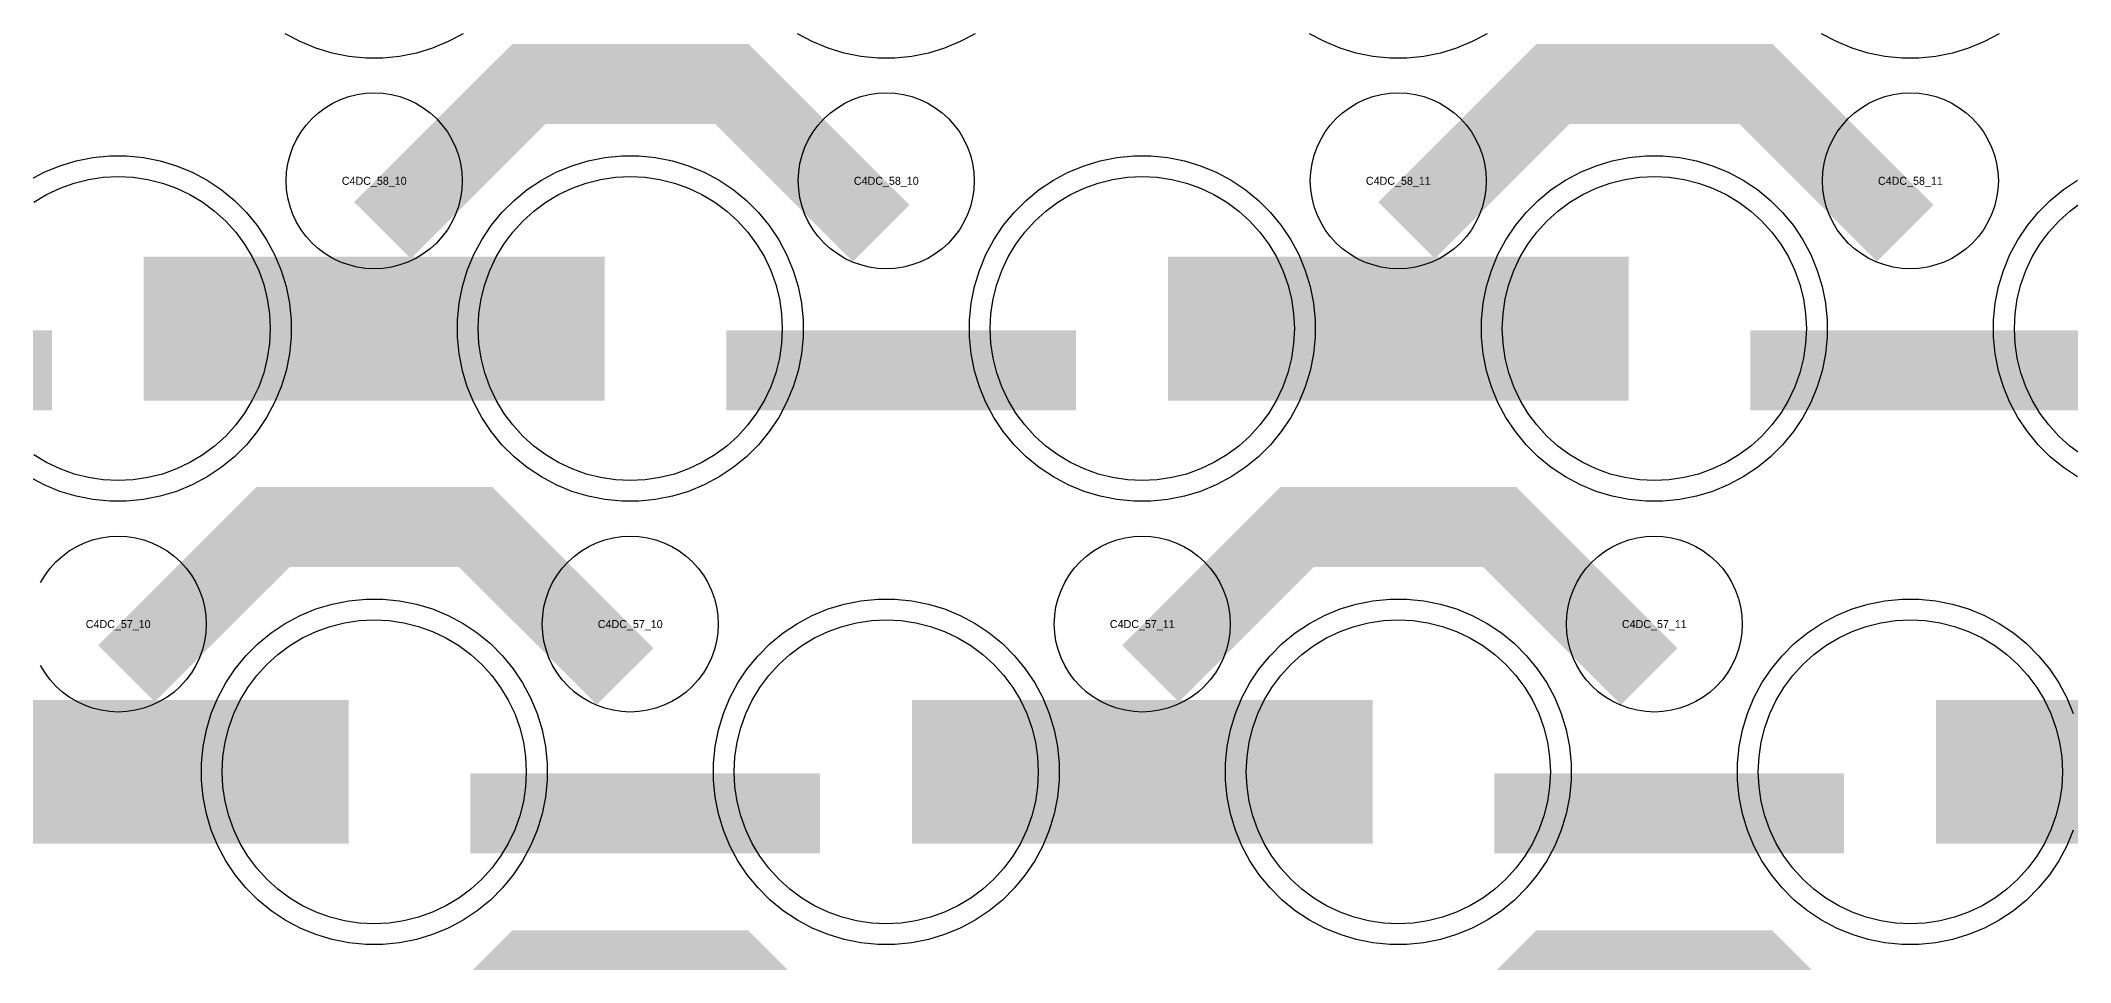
# Model space of a CAD drawing. Extents: x -11880 to 11880, y -14992 to 14992.
# Drawn here: x -8824 to -8190, y -7001 to -6713 of the extents above; entities that cross this region are included whole.
import ezdxf
from ezdxf.enums import TextEntityAlignment as Align

# ---------------------------------------------------------------- set-up
doc = ezdxf.new("R2010")
doc.units = 0
doc.header["$MEASUREMENT"] = 0
for name, color, linetype in [('GDS_775_DT_237', 138, 'CONTINUOUS'), ('RDL1_FS', 34, 'CONTINUOUS'), ('RDL_BS', 160, 'CONTINUOUS')]:
    doc.layers.add(name, color=color, linetype=linetype)

msp = doc.modelspace()

# ---------------------------------------------------------------- linework, layer by layer
at = {"layer": 'RDL1_FS'}
for points in [[(-8826.395, -6763.348), (-8822.395, -6760.95), (-8818.181, -6758.958), (-8813.791, -6757.386), (-8809.268, -6756.254), (-8804.657, -6755.57), (-8800, -6755.341), (-8795.343, -6755.57), (-8790.732, -6756.254), (-8786.209, -6757.386), (-8781.819, -6758.958), (-8777.605, -6760.95), (-8773.605, -6763.348), (-8769.86, -6766.126), (-8766.406, -6769.256), (-8763.276, -6772.71), (-8760.498, -6776.455), (-8758.1, -6780.455), (-8756.108, -6784.669), (-8754.536, -6789.059), (-8753.404, -6793.582), (-8752.72, -6798.193), (-8752.491, -6802.85), (-8752.72, -6807.507), (-8753.404, -6812.118), (-8754.536, -6816.641), (-8756.108, -6821.031), (-8758.1, -6825.245), (-8760.498, -6829.245), (-8763.276, -6832.99), (-8766.406, -6836.444), (-8769.86, -6839.574), (-8773.605, -6842.352), (-8777.605, -6844.75), (-8781.819, -6846.742), (-8786.209, -6848.314), (-8790.732, -6849.446), (-8795.343, -6850.13), (-8800, -6850.359), (-8804.657, -6850.13), (-8809.268, -6849.446), (-8813.791, -6848.314), (-8818.181, -6846.742), (-8822.395, -6844.75), (-8826.395, -6842.352)], [(-8186.395, -6842.352), (-8190.14, -6839.574), (-8193.594, -6836.444), (-8196.724, -6832.99), (-8199.502, -6829.245), (-8201.9, -6825.245), (-8203.892, -6821.031), (-8205.464, -6816.641), (-8206.596, -6812.118), (-8207.28, -6807.507), (-8207.509, -6802.85), (-8207.28, -6798.193), (-8206.596, -6793.582), (-8205.464, -6789.059), (-8203.892, -6784.669), (-8201.9, -6780.455), (-8199.502, -6776.455), (-8196.724, -6772.71), (-8193.594, -6769.256), (-8190.14, -6766.126), (-8186.395, -6763.348)]]:
    msp.add_lwpolyline(points, dxfattribs=at)
for points in [[(-8640, -6850.359), (-8644.657, -6850.13), (-8649.268, -6849.446), (-8653.791, -6848.314), (-8658.181, -6846.742), (-8662.395, -6844.75), (-8666.395, -6842.352), (-8670.14, -6839.574), (-8673.594, -6836.444), (-8676.724, -6832.99), (-8679.502, -6829.245), (-8681.9, -6825.245), (-8683.892, -6821.031), (-8685.464, -6816.641), (-8686.596, -6812.118), (-8687.28, -6807.507), (-8687.509, -6802.85), (-8687.28, -6798.193), (-8686.596, -6793.582), (-8685.464, -6789.059), (-8683.892, -6784.669), (-8681.9, -6780.455), (-8679.502, -6776.455), (-8676.724, -6772.71), (-8673.594, -6769.256), (-8670.14, -6766.126), (-8666.395, -6763.348), (-8662.395, -6760.95), (-8658.181, -6758.958), (-8653.791, -6757.386), (-8649.268, -6756.254), (-8644.657, -6755.57), (-8640, -6755.341), (-8635.343, -6755.57), (-8630.732, -6756.254), (-8626.209, -6757.386), (-8621.819, -6758.958), (-8617.605, -6760.95), (-8613.605, -6763.348), (-8609.86, -6766.126), (-8606.406, -6769.256), (-8603.276, -6772.71), (-8600.498, -6776.455), (-8598.1, -6780.455), (-8596.108, -6784.669), (-8594.536, -6789.059), (-8593.404, -6793.582), (-8592.72, -6798.193), (-8592.491, -6802.85), (-8592.72, -6807.507), (-8593.404, -6812.118), (-8594.536, -6816.641), (-8596.108, -6821.031), (-8598.1, -6825.245), (-8600.498, -6829.245), (-8603.276, -6832.99), (-8606.406, -6836.444), (-8609.86, -6839.574), (-8613.605, -6842.352), (-8617.605, -6844.75), (-8621.819, -6846.742), (-8626.209, -6848.314), (-8630.732, -6849.446), (-8635.343, -6850.13)], [(-8480, -6850.359), (-8484.657, -6850.13), (-8489.268, -6849.446), (-8493.791, -6848.314), (-8498.181, -6846.742), (-8502.395, -6844.75), (-8506.395, -6842.352), (-8510.14, -6839.574), (-8513.594, -6836.444), (-8516.724, -6832.99), (-8519.502, -6829.245), (-8521.9, -6825.245), (-8523.892, -6821.031), (-8525.464, -6816.641), (-8526.596, -6812.118), (-8527.28, -6807.507), (-8527.509, -6802.85), (-8527.28, -6798.193), (-8526.596, -6793.582), (-8525.464, -6789.059), (-8523.892, -6784.669), (-8521.9, -6780.455), (-8519.502, -6776.455), (-8516.724, -6772.71), (-8513.594, -6769.256), (-8510.14, -6766.126), (-8506.395, -6763.348), (-8502.395, -6760.95), (-8498.181, -6758.958), (-8493.791, -6757.386), (-8489.268, -6756.254), (-8484.657, -6755.57), (-8480, -6755.341), (-8475.343, -6755.57), (-8470.732, -6756.254), (-8466.209, -6757.386), (-8461.819, -6758.958), (-8457.605, -6760.95), (-8453.605, -6763.348), (-8449.86, -6766.126), (-8446.406, -6769.256), (-8443.276, -6772.71), (-8440.498, -6776.455), (-8438.1, -6780.455), (-8436.108, -6784.669), (-8434.536, -6789.059), (-8433.404, -6793.582), (-8432.72, -6798.193), (-8432.491, -6802.85), (-8432.72, -6807.507), (-8433.404, -6812.118), (-8434.536, -6816.641), (-8436.108, -6821.031), (-8438.1, -6825.245), (-8440.498, -6829.245), (-8443.276, -6832.99), (-8446.406, -6836.444), (-8449.86, -6839.574), (-8453.605, -6842.352), (-8457.605, -6844.75), (-8461.819, -6846.742), (-8466.209, -6848.314), (-8470.732, -6849.446), (-8475.343, -6850.13)], [(-8320, -6850.359), (-8324.657, -6850.13), (-8329.268, -6849.446), (-8333.791, -6848.314), (-8338.181, -6846.742), (-8342.395, -6844.75), (-8346.395, -6842.352), (-8350.14, -6839.574), (-8353.594, -6836.444), (-8356.724, -6832.99), (-8359.502, -6829.245), (-8361.9, -6825.245), (-8363.892, -6821.031), (-8365.464, -6816.641), (-8366.596, -6812.118), (-8367.28, -6807.507), (-8367.509, -6802.85), (-8367.28, -6798.193), (-8366.596, -6793.582), (-8365.464, -6789.059), (-8363.892, -6784.669), (-8361.9, -6780.455), (-8359.502, -6776.455), (-8356.724, -6772.71), (-8353.594, -6769.256), (-8350.14, -6766.126), (-8346.395, -6763.348), (-8342.395, -6760.95), (-8338.181, -6758.958), (-8333.791, -6757.386), (-8329.268, -6756.254), (-8324.657, -6755.57), (-8320, -6755.341), (-8315.343, -6755.57), (-8310.732, -6756.254), (-8306.209, -6757.386), (-8301.819, -6758.958), (-8297.605, -6760.95), (-8293.605, -6763.348), (-8289.86, -6766.126), (-8286.406, -6769.256), (-8283.276, -6772.71), (-8280.498, -6776.455), (-8278.1, -6780.455), (-8276.108, -6784.669), (-8274.536, -6789.059), (-8273.404, -6793.582), (-8272.72, -6798.193), (-8272.491, -6802.85), (-8272.72, -6807.507), (-8273.404, -6812.118), (-8274.536, -6816.641), (-8276.108, -6821.031), (-8278.1, -6825.245), (-8280.498, -6829.245), (-8283.276, -6832.99), (-8286.406, -6836.444), (-8289.86, -6839.574), (-8293.605, -6842.352), (-8297.605, -6844.75), (-8301.819, -6846.742), (-8306.209, -6848.314), (-8310.732, -6849.446), (-8315.343, -6850.13)], [(-8720, -6988.919), (-8724.657, -6988.69), (-8729.268, -6988.006), (-8733.791, -6986.874), (-8738.181, -6985.302), (-8742.395, -6983.31), (-8746.395, -6980.912), (-8750.14, -6978.134), (-8753.594, -6975.004), (-8756.724, -6971.55), (-8759.502, -6967.805), (-8761.9, -6963.805), (-8763.892, -6959.591), (-8765.464, -6955.201), (-8766.596, -6950.678), (-8767.28, -6946.067), (-8767.509, -6941.41), (-8767.28, -6936.753), (-8766.596, -6932.142), (-8765.464, -6927.619), (-8763.892, -6923.229), (-8761.9, -6919.015), (-8759.502, -6915.015), (-8756.724, -6911.27), (-8753.594, -6907.816), (-8750.14, -6904.686), (-8746.395, -6901.908), (-8742.395, -6899.51), (-8738.181, -6897.518), (-8733.791, -6895.946), (-8729.268, -6894.814), (-8724.657, -6894.13), (-8720, -6893.901), (-8715.343, -6894.13), (-8710.732, -6894.814), (-8706.209, -6895.946), (-8701.819, -6897.518), (-8697.605, -6899.51), (-8693.605, -6901.908), (-8689.86, -6904.686), (-8686.406, -6907.816), (-8683.276, -6911.27), (-8680.498, -6915.015), (-8678.1, -6919.015), (-8676.108, -6923.229), (-8674.536, -6927.619), (-8673.404, -6932.142), (-8672.72, -6936.753), (-8672.491, -6941.41), (-8672.72, -6946.067), (-8673.404, -6950.678), (-8674.536, -6955.201), (-8676.108, -6959.591), (-8678.1, -6963.805), (-8680.498, -6967.805), (-8683.276, -6971.55), (-8686.406, -6975.004), (-8689.86, -6978.134), (-8693.605, -6980.912), (-8697.605, -6983.31), (-8701.819, -6985.302), (-8706.209, -6986.874), (-8710.732, -6988.006), (-8715.343, -6988.69)], [(-8560, -6988.919), (-8564.657, -6988.69), (-8569.268, -6988.006), (-8573.791, -6986.874), (-8578.181, -6985.302), (-8582.395, -6983.31), (-8586.395, -6980.912), (-8590.14, -6978.134), (-8593.594, -6975.004), (-8596.724, -6971.55), (-8599.502, -6967.805), (-8601.9, -6963.805), (-8603.892, -6959.591), (-8605.464, -6955.201), (-8606.596, -6950.678), (-8607.28, -6946.067), (-8607.509, -6941.41), (-8607.28, -6936.753), (-8606.596, -6932.142), (-8605.464, -6927.619), (-8603.892, -6923.229), (-8601.9, -6919.015), (-8599.502, -6915.015), (-8596.724, -6911.27), (-8593.594, -6907.816), (-8590.14, -6904.686), (-8586.395, -6901.908), (-8582.395, -6899.51), (-8578.181, -6897.518), (-8573.791, -6895.946), (-8569.268, -6894.814), (-8564.657, -6894.13), (-8560, -6893.901), (-8555.343, -6894.13), (-8550.732, -6894.814), (-8546.209, -6895.946), (-8541.819, -6897.518), (-8537.605, -6899.51), (-8533.605, -6901.908), (-8529.86, -6904.686), (-8526.406, -6907.816), (-8523.276, -6911.27), (-8520.498, -6915.015), (-8518.1, -6919.015), (-8516.108, -6923.229), (-8514.536, -6927.619), (-8513.404, -6932.142), (-8512.72, -6936.753), (-8512.491, -6941.41), (-8512.72, -6946.067), (-8513.404, -6950.678), (-8514.536, -6955.201), (-8516.108, -6959.591), (-8518.1, -6963.805), (-8520.498, -6967.805), (-8523.276, -6971.55), (-8526.406, -6975.004), (-8529.86, -6978.134), (-8533.605, -6980.912), (-8537.605, -6983.31), (-8541.819, -6985.302), (-8546.209, -6986.874), (-8550.732, -6988.006), (-8555.343, -6988.69)], [(-8400, -6988.919), (-8404.657, -6988.69), (-8409.268, -6988.006), (-8413.791, -6986.874), (-8418.181, -6985.302), (-8422.395, -6983.31), (-8426.395, -6980.912), (-8430.14, -6978.134), (-8433.594, -6975.004), (-8436.724, -6971.55), (-8439.502, -6967.805), (-8441.9, -6963.805), (-8443.892, -6959.591), (-8445.464, -6955.201), (-8446.596, -6950.678), (-8447.28, -6946.067), (-8447.509, -6941.41), (-8447.28, -6936.753), (-8446.596, -6932.142), (-8445.464, -6927.619), (-8443.892, -6923.229), (-8441.9, -6919.015), (-8439.502, -6915.015), (-8436.724, -6911.27), (-8433.594, -6907.816), (-8430.14, -6904.686), (-8426.395, -6901.908), (-8422.395, -6899.51), (-8418.181, -6897.518), (-8413.791, -6895.946), (-8409.268, -6894.814), (-8404.657, -6894.13), (-8400, -6893.901), (-8395.343, -6894.13), (-8390.732, -6894.814), (-8386.209, -6895.946), (-8381.819, -6897.518), (-8377.605, -6899.51), (-8373.605, -6901.908), (-8369.86, -6904.686), (-8366.406, -6907.816), (-8363.276, -6911.27), (-8360.498, -6915.015), (-8358.1, -6919.015), (-8356.108, -6923.229), (-8354.536, -6927.619), (-8353.404, -6932.142), (-8352.72, -6936.753), (-8352.491, -6941.41), (-8352.72, -6946.067), (-8353.404, -6950.678), (-8354.536, -6955.201), (-8356.108, -6959.591), (-8358.1, -6963.805), (-8360.498, -6967.805), (-8363.276, -6971.55), (-8366.406, -6975.004), (-8369.86, -6978.134), (-8373.605, -6980.912), (-8377.605, -6983.31), (-8381.819, -6985.302), (-8386.209, -6986.874), (-8390.732, -6988.006), (-8395.343, -6988.69)], [(-8240, -6988.919), (-8244.657, -6988.69), (-8249.268, -6988.006), (-8253.791, -6986.874), (-8258.181, -6985.302), (-8262.395, -6983.31), (-8266.395, -6980.912), (-8270.14, -6978.134), (-8273.594, -6975.004), (-8276.724, -6971.55), (-8279.502, -6967.805), (-8281.9, -6963.805), (-8283.892, -6959.591), (-8285.464, -6955.201), (-8286.596, -6950.678), (-8287.28, -6946.067), (-8287.509, -6941.41), (-8287.28, -6936.753), (-8286.596, -6932.142), (-8285.464, -6927.619), (-8283.892, -6923.229), (-8281.9, -6919.015), (-8279.502, -6915.015), (-8276.724, -6911.27), (-8273.594, -6907.816), (-8270.14, -6904.686), (-8266.395, -6901.908), (-8262.395, -6899.51), (-8258.181, -6897.518), (-8253.791, -6895.946), (-8249.268, -6894.814), (-8244.657, -6894.13), (-8240, -6893.901), (-8235.343, -6894.13), (-8230.732, -6894.814), (-8226.209, -6895.946), (-8221.819, -6897.518), (-8217.605, -6899.51), (-8213.605, -6901.908), (-8209.86, -6904.686), (-8206.406, -6907.816), (-8203.276, -6911.27), (-8200.498, -6915.015), (-8198.1, -6919.015), (-8196.108, -6923.229), (-8194.536, -6927.619), (-8193.404, -6932.142), (-8192.72, -6936.753), (-8192.491, -6941.41), (-8192.72, -6946.067), (-8193.404, -6950.678), (-8194.536, -6955.201), (-8196.108, -6959.591), (-8198.1, -6963.805), (-8200.498, -6967.805), (-8203.276, -6971.55), (-8206.406, -6975.004), (-8209.86, -6978.134), (-8213.605, -6980.912), (-8217.605, -6983.31), (-8221.819, -6985.302), (-8226.209, -6986.874), (-8230.732, -6988.006), (-8235.343, -6988.69)]]:
    msp.add_lwpolyline(points, close=True, dxfattribs=at)
for points in [[(-8791.998, -6802.85, 45, 45, 0), (-8719.998, -6802.85, 45, 45, 0)], [(-8719.998, -6802.85, 45, 45, 0), (-8647.998, -6802.85, 45, 45, 0)], [(-8471.998, -6802.85, 45, 45, 0), (-8399.998, -6802.85, 45, 45, 0)], [(-8399.998, -6802.85, 45, 45, 0), (-8327.998, -6802.85, 45, 45, 0)], [(-8871.998, -6941.41, 45, 45, 0), (-8799.998, -6941.41, 45, 45, 0)], [(-8799.998, -6941.41, 45, 45, 0), (-8727.998, -6941.41, 45, 45, 0)], [(-8551.998, -6941.41, 45, 45, 0), (-8479.998, -6941.41, 45, 45, 0)], [(-8479.998, -6941.41, 45, 45, 0), (-8407.998, -6941.41, 45, 45, 0)], [(-8231.998, -6941.41, 45, 45, 0), (-8159.998, -6941.41, 45, 45, 0)]]:
    msp.add_lwpolyline(points, format="xyseb", dxfattribs=at)
at = {"layer": 'RDL_BS', "color": 240, "true_color": 0xed1f24}
for points in [[(-8692.223, -6710.668), (-8696.885, -6713.16), (-8701.795, -6715.191), (-8706.835, -6716.722), (-8712.062, -6717.768), (-8717.356, -6718.285), (-8722.644, -6718.285), (-8727.938, -6717.768), (-8733.165, -6716.722), (-8738.205, -6715.191), (-8743.115, -6713.16), (-8747.777, -6710.668)], [(-8532.223, -6710.668), (-8536.885, -6713.16), (-8541.795, -6715.191), (-8546.835, -6716.722), (-8552.062, -6717.768), (-8557.356, -6718.285), (-8562.644, -6718.285), (-8567.938, -6717.768), (-8573.165, -6716.722), (-8578.205, -6715.191), (-8583.115, -6713.16), (-8587.777, -6710.668)], [(-8372.223, -6710.668), (-8376.885, -6713.16), (-8381.795, -6715.191), (-8386.835, -6716.722), (-8392.062, -6717.768), (-8397.356, -6718.285), (-8402.644, -6718.285), (-8407.938, -6717.768), (-8413.165, -6716.722), (-8418.205, -6715.191), (-8423.115, -6713.16), (-8427.777, -6710.668)], [(-8212.223, -6710.668), (-8216.885, -6713.16), (-8221.795, -6715.191), (-8226.835, -6716.722), (-8232.062, -6717.768), (-8237.356, -6718.285), (-8242.644, -6718.285), (-8247.938, -6717.768), (-8253.165, -6716.722), (-8258.205, -6715.191), (-8263.115, -6713.16), (-8267.777, -6710.668)]]:
    msp.add_lwpolyline(points, dxfattribs=at)
at = {"layer": 'RDL_BS'}
for points in [[(-8717.438, -6772.164, 25, 25, 0), (-8671.623, -6726.349, 25, 25, 0), (-8638.07, -6726.349, 25, 25, 0)], [(-8561.599, -6773.063, 25, 25, 0), (-8608.313, -6726.349, 25, 25, 0), (-8638.071, -6726.349, 25, 25, 0)], [(-8397.438, -6772.164, 25, 25, 0), (-8351.623, -6726.349, 25, 25, 0), (-8318.07, -6726.349, 25, 25, 0)], [(-8241.599, -6773.063, 25, 25, 0), (-8288.313, -6726.349, 25, 25, 0), (-8318.071, -6726.349, 25, 25, 0)], [(-8929.984, -6815.863, 25, 25, 0), (-8820.719, -6815.863, 25, 25, 0)], [(-8609.984, -6815.863, 25, 25, 0), (-8500.719, -6815.863, 25, 25, 0)], [(-8289.984, -6815.863, 25, 25, 0), (-8180.719, -6815.863, 25, 25, 0)], [(-8797.438, -6910.724, 25, 25, 0), (-8751.623, -6864.909, 25, 25, 0), (-8718.07, -6864.909, 25, 25, 0)], [(-8641.599, -6911.623, 25, 25, 0), (-8688.313, -6864.909, 25, 25, 0), (-8718.071, -6864.909, 25, 25, 0)], [(-8477.438, -6910.724, 25, 25, 0), (-8431.623, -6864.909, 25, 25, 0), (-8398.07, -6864.909, 25, 25, 0)], [(-8321.599, -6911.623, 25, 25, 0), (-8368.313, -6864.909, 25, 25, 0), (-8398.071, -6864.909, 25, 25, 0)], [(-8689.984, -6954.423, 25, 25, 0), (-8580.719, -6954.423, 25, 25, 0)], [(-8369.984, -6954.423, 25, 25, 0), (-8260.719, -6954.423, 25, 25, 0)], [(-8717.438, -7049.289, 25, 25, 0), (-8671.623, -7003.474, 25, 25, 0), (-8638.07, -7003.474, 25, 25, 0)], [(-8561.599, -7050.188, 25, 25, 0), (-8608.313, -7003.474, 25, 25, 0), (-8638.071, -7003.474, 25, 25, 0)], [(-8397.438, -7049.289, 25, 25, 0), (-8351.623, -7003.474, 25, 25, 0), (-8318.07, -7003.474, 25, 25, 0)], [(-8241.599, -7050.188, 25, 25, 0), (-8288.313, -7003.474, 25, 25, 0), (-8318.071, -7003.474, 25, 25, 0)]]:
    msp.add_lwpolyline(points, format="xyseb", dxfattribs=at)
for points in [[(-8720, -6784.156), (-8722.693, -6784.024), (-8725.365, -6783.628), (-8727.984, -6782.971), (-8730.519, -6782.064), (-8732.956, -6780.912), (-8735.28, -6779.519), (-8737.443, -6777.916), (-8739.442, -6776.104), (-8741.254, -6774.105), (-8742.857, -6771.942), (-8744.25, -6769.618), (-8745.402, -6767.181), (-8746.309, -6764.646), (-8746.966, -6762.027), (-8747.362, -6759.355), (-8747.494, -6756.662), (-8747.362, -6753.969), (-8746.966, -6751.297), (-8746.309, -6748.678), (-8745.402, -6746.143), (-8744.25, -6743.706), (-8742.857, -6741.382), (-8741.254, -6739.219), (-8739.442, -6737.22), (-8737.443, -6735.408), (-8735.28, -6733.805), (-8732.956, -6732.412), (-8730.519, -6731.26), (-8727.984, -6730.353), (-8725.365, -6729.696), (-8722.693, -6729.3), (-8720, -6729.168), (-8717.307, -6729.3), (-8714.635, -6729.696), (-8712.016, -6730.353), (-8709.481, -6731.26), (-8707.044, -6732.412), (-8704.72, -6733.805), (-8702.557, -6735.408), (-8700.558, -6737.22), (-8698.746, -6739.219), (-8697.143, -6741.382), (-8695.75, -6743.706), (-8694.598, -6746.143), (-8693.691, -6748.678), (-8693.034, -6751.297), (-8692.638, -6753.969), (-8692.506, -6756.662), (-8692.638, -6759.355), (-8693.034, -6762.027), (-8693.691, -6764.646), (-8694.598, -6767.181), (-8695.75, -6769.618), (-8697.143, -6771.942), (-8698.746, -6774.105), (-8700.558, -6776.104), (-8702.557, -6777.916), (-8704.72, -6779.519), (-8707.044, -6780.912), (-8709.481, -6782.064), (-8712.016, -6782.971), (-8714.635, -6783.628), (-8717.307, -6784.024)], [(-8560, -6784.156), (-8562.693, -6784.024), (-8565.365, -6783.628), (-8567.984, -6782.971), (-8570.519, -6782.064), (-8572.956, -6780.912), (-8575.28, -6779.519), (-8577.443, -6777.916), (-8579.442, -6776.104), (-8581.254, -6774.105), (-8582.857, -6771.942), (-8584.25, -6769.618), (-8585.402, -6767.181), (-8586.309, -6764.646), (-8586.966, -6762.027), (-8587.362, -6759.355), (-8587.494, -6756.662), (-8587.362, -6753.969), (-8586.966, -6751.297), (-8586.309, -6748.678), (-8585.402, -6746.143), (-8584.25, -6743.706), (-8582.857, -6741.382), (-8581.254, -6739.219), (-8579.442, -6737.22), (-8577.443, -6735.408), (-8575.28, -6733.805), (-8572.956, -6732.412), (-8570.519, -6731.26), (-8567.984, -6730.353), (-8565.365, -6729.696), (-8562.693, -6729.3), (-8560, -6729.168), (-8557.307, -6729.3), (-8554.635, -6729.696), (-8552.016, -6730.353), (-8549.481, -6731.26), (-8547.044, -6732.412), (-8544.72, -6733.805), (-8542.557, -6735.408), (-8540.558, -6737.22), (-8538.746, -6739.219), (-8537.143, -6741.382), (-8535.75, -6743.706), (-8534.598, -6746.143), (-8533.691, -6748.678), (-8533.034, -6751.297), (-8532.638, -6753.969), (-8532.506, -6756.662), (-8532.638, -6759.355), (-8533.034, -6762.027), (-8533.691, -6764.646), (-8534.598, -6767.181), (-8535.75, -6769.618), (-8537.143, -6771.942), (-8538.746, -6774.105), (-8540.558, -6776.104), (-8542.557, -6777.916), (-8544.72, -6779.519), (-8547.044, -6780.912), (-8549.481, -6782.064), (-8552.016, -6782.971), (-8554.635, -6783.628), (-8557.307, -6784.024)], [(-8400, -6784.156), (-8402.693, -6784.024), (-8405.365, -6783.628), (-8407.984, -6782.971), (-8410.519, -6782.064), (-8412.956, -6780.912), (-8415.28, -6779.519), (-8417.443, -6777.916), (-8419.442, -6776.104), (-8421.254, -6774.105), (-8422.857, -6771.942), (-8424.25, -6769.618), (-8425.402, -6767.181), (-8426.309, -6764.646), (-8426.966, -6762.027), (-8427.362, -6759.355), (-8427.494, -6756.662), (-8427.362, -6753.969), (-8426.966, -6751.297), (-8426.309, -6748.678), (-8425.402, -6746.143), (-8424.25, -6743.706), (-8422.857, -6741.382), (-8421.254, -6739.219), (-8419.442, -6737.22), (-8417.443, -6735.408), (-8415.28, -6733.805), (-8412.956, -6732.412), (-8410.519, -6731.26), (-8407.984, -6730.353), (-8405.365, -6729.696), (-8402.693, -6729.3), (-8400, -6729.168), (-8397.307, -6729.3), (-8394.635, -6729.696), (-8392.016, -6730.353), (-8389.481, -6731.26), (-8387.044, -6732.412), (-8384.72, -6733.805), (-8382.557, -6735.408), (-8380.558, -6737.22), (-8378.746, -6739.219), (-8377.143, -6741.382), (-8375.75, -6743.706), (-8374.598, -6746.143), (-8373.691, -6748.678), (-8373.034, -6751.297), (-8372.638, -6753.969), (-8372.506, -6756.662), (-8372.638, -6759.355), (-8373.034, -6762.027), (-8373.691, -6764.646), (-8374.598, -6767.181), (-8375.75, -6769.618), (-8377.143, -6771.942), (-8378.746, -6774.105), (-8380.558, -6776.104), (-8382.557, -6777.916), (-8384.72, -6779.519), (-8387.044, -6780.912), (-8389.481, -6782.064), (-8392.016, -6782.971), (-8394.635, -6783.628), (-8397.307, -6784.024)], [(-8240, -6784.156), (-8242.693, -6784.024), (-8245.365, -6783.628), (-8247.984, -6782.971), (-8250.519, -6782.064), (-8252.956, -6780.912), (-8255.28, -6779.519), (-8257.443, -6777.916), (-8259.442, -6776.104), (-8261.254, -6774.105), (-8262.857, -6771.942), (-8264.25, -6769.618), (-8265.402, -6767.181), (-8266.309, -6764.646), (-8266.966, -6762.027), (-8267.362, -6759.355), (-8267.494, -6756.662), (-8267.362, -6753.969), (-8266.966, -6751.297), (-8266.309, -6748.678), (-8265.402, -6746.143), (-8264.25, -6743.706), (-8262.857, -6741.382), (-8261.254, -6739.219), (-8259.442, -6737.22), (-8257.443, -6735.408), (-8255.28, -6733.805), (-8252.956, -6732.412), (-8250.519, -6731.26), (-8247.984, -6730.353), (-8245.365, -6729.696), (-8242.693, -6729.3), (-8240, -6729.168), (-8237.307, -6729.3), (-8234.635, -6729.696), (-8232.016, -6730.353), (-8229.481, -6731.26), (-8227.044, -6732.412), (-8224.72, -6733.805), (-8222.557, -6735.408), (-8220.558, -6737.22), (-8218.746, -6739.219), (-8217.143, -6741.382), (-8215.75, -6743.706), (-8214.598, -6746.143), (-8213.691, -6748.678), (-8213.034, -6751.297), (-8212.638, -6753.969), (-8212.506, -6756.662), (-8212.638, -6759.355), (-8213.034, -6762.027), (-8213.691, -6764.646), (-8214.598, -6767.181), (-8215.75, -6769.618), (-8217.143, -6771.942), (-8218.746, -6774.105), (-8220.558, -6776.104), (-8222.557, -6777.916), (-8224.72, -6779.519), (-8227.044, -6780.912), (-8229.481, -6782.064), (-8232.016, -6782.971), (-8234.635, -6783.628), (-8237.307, -6784.024)], [(-8642.644, -6856.85), (-8647.938, -6856.333), (-8653.165, -6855.287), (-8658.205, -6853.756), (-8663.115, -6851.725), (-8667.777, -6849.233), (-8672.191, -6846.286), (-8676.292, -6842.924), (-8680.074, -6839.142), (-8683.436, -6835.041), (-8686.383, -6830.627), (-8688.875, -6825.965), (-8690.906, -6821.055), (-8692.437, -6816.015), (-8693.483, -6810.788), (-8694, -6805.494), (-8694, -6800.206), (-8693.483, -6794.912), (-8692.437, -6789.685), (-8690.906, -6784.645), (-8688.875, -6779.735), (-8686.383, -6775.073), (-8683.436, -6770.659), (-8680.074, -6766.558), (-8676.292, -6762.776), (-8672.191, -6759.414), (-8667.777, -6756.467), (-8663.115, -6753.975), (-8658.205, -6751.944), (-8653.165, -6750.413), (-8647.938, -6749.367), (-8642.644, -6748.85), (-8637.356, -6748.85), (-8632.062, -6749.367), (-8626.835, -6750.413), (-8621.795, -6751.944), (-8616.885, -6753.975), (-8612.223, -6756.467), (-8607.809, -6759.414), (-8603.708, -6762.776), (-8599.926, -6766.558), (-8596.564, -6770.659), (-8593.617, -6775.073), (-8591.125, -6779.735), (-8589.094, -6784.645), (-8587.563, -6789.685), (-8586.517, -6794.912), (-8586, -6800.206), (-8586, -6805.494), (-8586.517, -6810.788), (-8587.563, -6816.015), (-8589.094, -6821.055), (-8591.125, -6825.965), (-8593.617, -6830.627), (-8596.564, -6835.041), (-8599.926, -6839.142), (-8603.708, -6842.924), (-8607.809, -6846.286), (-8612.223, -6849.233), (-8616.885, -6851.725), (-8621.795, -6853.756), (-8626.835, -6855.287), (-8632.062, -6856.333), (-8637.356, -6856.85)], [(-8482.644, -6856.85), (-8487.938, -6856.333), (-8493.165, -6855.287), (-8498.205, -6853.756), (-8503.115, -6851.725), (-8507.777, -6849.233), (-8512.191, -6846.286), (-8516.292, -6842.924), (-8520.074, -6839.142), (-8523.436, -6835.041), (-8526.383, -6830.627), (-8528.875, -6825.965), (-8530.906, -6821.055), (-8532.437, -6816.015), (-8533.483, -6810.788), (-8534, -6805.494), (-8534, -6800.206), (-8533.483, -6794.912), (-8532.437, -6789.685), (-8530.906, -6784.645), (-8528.875, -6779.735), (-8526.383, -6775.073), (-8523.436, -6770.659), (-8520.074, -6766.558), (-8516.292, -6762.776), (-8512.191, -6759.414), (-8507.777, -6756.467), (-8503.115, -6753.975), (-8498.205, -6751.944), (-8493.165, -6750.413), (-8487.938, -6749.367), (-8482.644, -6748.85), (-8477.356, -6748.85), (-8472.062, -6749.367), (-8466.835, -6750.413), (-8461.795, -6751.944), (-8456.885, -6753.975), (-8452.223, -6756.467), (-8447.809, -6759.414), (-8443.708, -6762.776), (-8439.926, -6766.558), (-8436.564, -6770.659), (-8433.617, -6775.073), (-8431.125, -6779.735), (-8429.094, -6784.645), (-8427.563, -6789.685), (-8426.517, -6794.912), (-8426, -6800.206), (-8426, -6805.494), (-8426.517, -6810.788), (-8427.563, -6816.015), (-8429.094, -6821.055), (-8431.125, -6825.965), (-8433.617, -6830.627), (-8436.564, -6835.041), (-8439.926, -6839.142), (-8443.708, -6842.924), (-8447.809, -6846.286), (-8452.223, -6849.233), (-8456.885, -6851.725), (-8461.795, -6853.756), (-8466.835, -6855.287), (-8472.062, -6856.333), (-8477.356, -6856.85)], [(-8322.644, -6856.85), (-8327.938, -6856.333), (-8333.165, -6855.287), (-8338.205, -6853.756), (-8343.115, -6851.725), (-8347.777, -6849.233), (-8352.191, -6846.286), (-8356.292, -6842.924), (-8360.074, -6839.142), (-8363.436, -6835.041), (-8366.383, -6830.627), (-8368.875, -6825.965), (-8370.906, -6821.055), (-8372.437, -6816.015), (-8373.483, -6810.788), (-8374, -6805.494), (-8374, -6800.206), (-8373.483, -6794.912), (-8372.437, -6789.685), (-8370.906, -6784.645), (-8368.875, -6779.735), (-8366.383, -6775.073), (-8363.436, -6770.659), (-8360.074, -6766.558), (-8356.292, -6762.776), (-8352.191, -6759.414), (-8347.777, -6756.467), (-8343.115, -6753.975), (-8338.205, -6751.944), (-8333.165, -6750.413), (-8327.938, -6749.367), (-8322.644, -6748.85), (-8317.356, -6748.85), (-8312.062, -6749.367), (-8306.835, -6750.413), (-8301.795, -6751.944), (-8296.885, -6753.975), (-8292.223, -6756.467), (-8287.809, -6759.414), (-8283.708, -6762.776), (-8279.926, -6766.558), (-8276.564, -6770.659), (-8273.617, -6775.073), (-8271.125, -6779.735), (-8269.094, -6784.645), (-8267.563, -6789.685), (-8266.517, -6794.912), (-8266, -6800.206), (-8266, -6805.494), (-8266.517, -6810.788), (-8267.563, -6816.015), (-8269.094, -6821.055), (-8271.125, -6825.965), (-8273.617, -6830.627), (-8276.564, -6835.041), (-8279.926, -6839.142), (-8283.708, -6842.924), (-8287.809, -6846.286), (-8292.223, -6849.233), (-8296.885, -6851.725), (-8301.795, -6853.756), (-8306.835, -6855.287), (-8312.062, -6856.333), (-8317.356, -6856.85)], [(-8640, -6922.716), (-8642.693, -6922.584), (-8645.365, -6922.188), (-8647.984, -6921.531), (-8650.519, -6920.624), (-8652.956, -6919.472), (-8655.28, -6918.079), (-8657.443, -6916.476), (-8659.442, -6914.664), (-8661.254, -6912.665), (-8662.857, -6910.502), (-8664.25, -6908.178), (-8665.402, -6905.741), (-8666.309, -6903.206), (-8666.966, -6900.587), (-8667.362, -6897.915), (-8667.494, -6895.222), (-8667.362, -6892.529), (-8666.966, -6889.857), (-8666.309, -6887.238), (-8665.402, -6884.703), (-8664.25, -6882.266), (-8662.857, -6879.942), (-8661.254, -6877.779), (-8659.442, -6875.78), (-8657.443, -6873.968), (-8655.28, -6872.365), (-8652.956, -6870.972), (-8650.519, -6869.82), (-8647.984, -6868.913), (-8645.365, -6868.256), (-8642.693, -6867.86), (-8640, -6867.728), (-8637.307, -6867.86), (-8634.635, -6868.256), (-8632.016, -6868.913), (-8629.481, -6869.82), (-8627.044, -6870.972), (-8624.72, -6872.365), (-8622.557, -6873.968), (-8620.558, -6875.78), (-8618.746, -6877.779), (-8617.143, -6879.942), (-8615.75, -6882.266), (-8614.598, -6884.703), (-8613.691, -6887.238), (-8613.034, -6889.857), (-8612.638, -6892.529), (-8612.506, -6895.222), (-8612.638, -6897.915), (-8613.034, -6900.587), (-8613.691, -6903.206), (-8614.598, -6905.741), (-8615.75, -6908.178), (-8617.143, -6910.502), (-8618.746, -6912.665), (-8620.558, -6914.664), (-8622.557, -6916.476), (-8624.72, -6918.079), (-8627.044, -6919.472), (-8629.481, -6920.624), (-8632.016, -6921.531), (-8634.635, -6922.188), (-8637.307, -6922.584)], [(-8480, -6922.716), (-8482.693, -6922.584), (-8485.365, -6922.188), (-8487.984, -6921.531), (-8490.519, -6920.624), (-8492.956, -6919.472), (-8495.28, -6918.079), (-8497.443, -6916.476), (-8499.442, -6914.664), (-8501.254, -6912.665), (-8502.857, -6910.502), (-8504.25, -6908.178), (-8505.402, -6905.741), (-8506.309, -6903.206), (-8506.966, -6900.587), (-8507.362, -6897.915), (-8507.494, -6895.222), (-8507.362, -6892.529), (-8506.966, -6889.857), (-8506.309, -6887.238), (-8505.402, -6884.703), (-8504.25, -6882.266), (-8502.857, -6879.942), (-8501.254, -6877.779), (-8499.442, -6875.78), (-8497.443, -6873.968), (-8495.28, -6872.365), (-8492.956, -6870.972), (-8490.519, -6869.82), (-8487.984, -6868.913), (-8485.365, -6868.256), (-8482.693, -6867.86), (-8480, -6867.728), (-8477.307, -6867.86), (-8474.635, -6868.256), (-8472.016, -6868.913), (-8469.481, -6869.82), (-8467.044, -6870.972), (-8464.72, -6872.365), (-8462.557, -6873.968), (-8460.558, -6875.78), (-8458.746, -6877.779), (-8457.143, -6879.942), (-8455.75, -6882.266), (-8454.598, -6884.703), (-8453.691, -6887.238), (-8453.034, -6889.857), (-8452.638, -6892.529), (-8452.506, -6895.222), (-8452.638, -6897.915), (-8453.034, -6900.587), (-8453.691, -6903.206), (-8454.598, -6905.741), (-8455.75, -6908.178), (-8457.143, -6910.502), (-8458.746, -6912.665), (-8460.558, -6914.664), (-8462.557, -6916.476), (-8464.72, -6918.079), (-8467.044, -6919.472), (-8469.481, -6920.624), (-8472.016, -6921.531), (-8474.635, -6922.188), (-8477.307, -6922.584)], [(-8320, -6922.716), (-8322.693, -6922.584), (-8325.365, -6922.188), (-8327.984, -6921.531), (-8330.519, -6920.624), (-8332.956, -6919.472), (-8335.28, -6918.079), (-8337.443, -6916.476), (-8339.442, -6914.664), (-8341.254, -6912.665), (-8342.857, -6910.502), (-8344.25, -6908.178), (-8345.402, -6905.741), (-8346.309, -6903.206), (-8346.966, -6900.587), (-8347.362, -6897.915), (-8347.494, -6895.222), (-8347.362, -6892.529), (-8346.966, -6889.857), (-8346.309, -6887.238), (-8345.402, -6884.703), (-8344.25, -6882.266), (-8342.857, -6879.942), (-8341.254, -6877.779), (-8339.442, -6875.78), (-8337.443, -6873.968), (-8335.28, -6872.365), (-8332.956, -6870.972), (-8330.519, -6869.82), (-8327.984, -6868.913), (-8325.365, -6868.256), (-8322.693, -6867.86), (-8320, -6867.728), (-8317.307, -6867.86), (-8314.635, -6868.256), (-8312.016, -6868.913), (-8309.481, -6869.82), (-8307.044, -6870.972), (-8304.72, -6872.365), (-8302.557, -6873.968), (-8300.558, -6875.78), (-8298.746, -6877.779), (-8297.143, -6879.942), (-8295.75, -6882.266), (-8294.598, -6884.703), (-8293.691, -6887.238), (-8293.034, -6889.857), (-8292.638, -6892.529), (-8292.506, -6895.222), (-8292.638, -6897.915), (-8293.034, -6900.587), (-8293.691, -6903.206), (-8294.598, -6905.741), (-8295.75, -6908.178), (-8297.143, -6910.502), (-8298.746, -6912.665), (-8300.558, -6914.664), (-8302.557, -6916.476), (-8304.72, -6918.079), (-8307.044, -6919.472), (-8309.481, -6920.624), (-8312.016, -6921.531), (-8314.635, -6922.188), (-8317.307, -6922.584)], [(-8722.644, -6995.41), (-8727.938, -6994.893), (-8733.165, -6993.847), (-8738.205, -6992.316), (-8743.115, -6990.285), (-8747.777, -6987.793), (-8752.191, -6984.846), (-8756.292, -6981.484), (-8760.074, -6977.702), (-8763.436, -6973.601), (-8766.383, -6969.187), (-8768.875, -6964.525), (-8770.906, -6959.615), (-8772.437, -6954.575), (-8773.483, -6949.348), (-8774, -6944.054), (-8774, -6938.766), (-8773.483, -6933.472), (-8772.437, -6928.245), (-8770.906, -6923.205), (-8768.875, -6918.295), (-8766.383, -6913.633), (-8763.436, -6909.219), (-8760.074, -6905.118), (-8756.292, -6901.336), (-8752.191, -6897.974), (-8747.777, -6895.027), (-8743.115, -6892.535), (-8738.205, -6890.504), (-8733.165, -6888.973), (-8727.938, -6887.927), (-8722.644, -6887.41), (-8717.356, -6887.41), (-8712.062, -6887.927), (-8706.835, -6888.973), (-8701.795, -6890.504), (-8696.885, -6892.535), (-8692.223, -6895.027), (-8687.809, -6897.974), (-8683.708, -6901.336), (-8679.926, -6905.118), (-8676.564, -6909.219), (-8673.617, -6913.633), (-8671.125, -6918.295), (-8669.094, -6923.205), (-8667.563, -6928.245), (-8666.517, -6933.472), (-8666, -6938.766), (-8666, -6944.054), (-8666.517, -6949.348), (-8667.563, -6954.575), (-8669.094, -6959.615), (-8671.125, -6964.525), (-8673.617, -6969.187), (-8676.564, -6973.601), (-8679.926, -6977.702), (-8683.708, -6981.484), (-8687.809, -6984.846), (-8692.223, -6987.793), (-8696.885, -6990.285), (-8701.795, -6992.316), (-8706.835, -6993.847), (-8712.062, -6994.893), (-8717.356, -6995.41)], [(-8562.644, -6995.41), (-8567.938, -6994.893), (-8573.165, -6993.847), (-8578.205, -6992.316), (-8583.115, -6990.285), (-8587.777, -6987.793), (-8592.191, -6984.846), (-8596.292, -6981.484), (-8600.074, -6977.702), (-8603.436, -6973.601), (-8606.383, -6969.187), (-8608.875, -6964.525), (-8610.906, -6959.615), (-8612.437, -6954.575), (-8613.483, -6949.348), (-8614, -6944.054), (-8614, -6938.766), (-8613.483, -6933.472), (-8612.437, -6928.245), (-8610.906, -6923.205), (-8608.875, -6918.295), (-8606.383, -6913.633), (-8603.436, -6909.219), (-8600.074, -6905.118), (-8596.292, -6901.336), (-8592.191, -6897.974), (-8587.777, -6895.027), (-8583.115, -6892.535), (-8578.205, -6890.504), (-8573.165, -6888.973), (-8567.938, -6887.927), (-8562.644, -6887.41), (-8557.356, -6887.41), (-8552.062, -6887.927), (-8546.835, -6888.973), (-8541.795, -6890.504), (-8536.885, -6892.535), (-8532.223, -6895.027), (-8527.809, -6897.974), (-8523.708, -6901.336), (-8519.926, -6905.118), (-8516.564, -6909.219), (-8513.617, -6913.633), (-8511.125, -6918.295), (-8509.094, -6923.205), (-8507.563, -6928.245), (-8506.517, -6933.472), (-8506, -6938.766), (-8506, -6944.054), (-8506.517, -6949.348), (-8507.563, -6954.575), (-8509.094, -6959.615), (-8511.125, -6964.525), (-8513.617, -6969.187), (-8516.564, -6973.601), (-8519.926, -6977.702), (-8523.708, -6981.484), (-8527.809, -6984.846), (-8532.223, -6987.793), (-8536.885, -6990.285), (-8541.795, -6992.316), (-8546.835, -6993.847), (-8552.062, -6994.893), (-8557.356, -6995.41)], [(-8402.644, -6995.41), (-8407.938, -6994.893), (-8413.165, -6993.847), (-8418.205, -6992.316), (-8423.115, -6990.285), (-8427.777, -6987.793), (-8432.191, -6984.846), (-8436.292, -6981.484), (-8440.074, -6977.702), (-8443.436, -6973.601), (-8446.383, -6969.187), (-8448.875, -6964.525), (-8450.906, -6959.615), (-8452.437, -6954.575), (-8453.483, -6949.348), (-8454, -6944.054), (-8454, -6938.766), (-8453.483, -6933.472), (-8452.437, -6928.245), (-8450.906, -6923.205), (-8448.875, -6918.295), (-8446.383, -6913.633), (-8443.436, -6909.219), (-8440.074, -6905.118), (-8436.292, -6901.336), (-8432.191, -6897.974), (-8427.777, -6895.027), (-8423.115, -6892.535), (-8418.205, -6890.504), (-8413.165, -6888.973), (-8407.938, -6887.927), (-8402.644, -6887.41), (-8397.356, -6887.41), (-8392.062, -6887.927), (-8386.835, -6888.973), (-8381.795, -6890.504), (-8376.885, -6892.535), (-8372.223, -6895.027), (-8367.809, -6897.974), (-8363.708, -6901.336), (-8359.926, -6905.118), (-8356.564, -6909.219), (-8353.617, -6913.633), (-8351.125, -6918.295), (-8349.094, -6923.205), (-8347.563, -6928.245), (-8346.517, -6933.472), (-8346, -6938.766), (-8346, -6944.054), (-8346.517, -6949.348), (-8347.563, -6954.575), (-8349.094, -6959.615), (-8351.125, -6964.525), (-8353.617, -6969.187), (-8356.564, -6973.601), (-8359.926, -6977.702), (-8363.708, -6981.484), (-8367.809, -6984.846), (-8372.223, -6987.793), (-8376.885, -6990.285), (-8381.795, -6992.316), (-8386.835, -6993.847), (-8392.062, -6994.893), (-8397.356, -6995.41)]]:
    msp.add_lwpolyline(points, close=True, dxfattribs=at)
for points in [[(-8827.777, -6756.467), (-8823.115, -6753.975), (-8818.205, -6751.944), (-8813.165, -6750.413), (-8807.938, -6749.367), (-8802.644, -6748.85), (-8797.356, -6748.85), (-8792.062, -6749.367), (-8786.835, -6750.413), (-8781.795, -6751.944), (-8776.885, -6753.975), (-8772.223, -6756.467), (-8767.809, -6759.414), (-8763.708, -6762.776), (-8759.926, -6766.558), (-8756.564, -6770.659), (-8753.617, -6775.073), (-8751.125, -6779.735), (-8749.094, -6784.645), (-8747.563, -6789.685), (-8746.517, -6794.912), (-8746, -6800.206), (-8746, -6805.494), (-8746.517, -6810.788), (-8747.563, -6816.015), (-8749.094, -6821.055), (-8751.125, -6825.965), (-8753.617, -6830.627), (-8756.564, -6835.041), (-8759.926, -6839.142), (-8763.708, -6842.924), (-8767.809, -6846.286), (-8772.223, -6849.233), (-8776.885, -6851.725), (-8781.795, -6853.756), (-8786.835, -6855.287), (-8792.062, -6856.333), (-8797.356, -6856.85), (-8802.644, -6856.85), (-8807.938, -6856.333), (-8813.165, -6855.287), (-8818.205, -6853.756), (-8823.115, -6851.725), (-8827.777, -6849.233)], [(-8187.777, -6849.233), (-8192.191, -6846.286), (-8196.292, -6842.924), (-8200.074, -6839.142), (-8203.436, -6835.041), (-8206.383, -6830.627), (-8208.875, -6825.965), (-8210.906, -6821.055), (-8212.437, -6816.015), (-8213.483, -6810.788), (-8214, -6805.494), (-8214, -6800.206), (-8213.483, -6794.912), (-8212.437, -6789.685), (-8210.906, -6784.645), (-8208.875, -6779.735), (-8206.383, -6775.073), (-8203.436, -6770.659), (-8200.074, -6766.558), (-8196.292, -6762.776), (-8192.191, -6759.414), (-8187.777, -6756.467)], [(-8824.25, -6882.266), (-8822.857, -6879.942), (-8821.254, -6877.779), (-8819.442, -6875.78), (-8817.443, -6873.968), (-8815.28, -6872.365), (-8812.956, -6870.972), (-8810.519, -6869.82), (-8807.984, -6868.913), (-8805.365, -6868.256), (-8802.693, -6867.86), (-8800, -6867.728), (-8797.307, -6867.86), (-8794.635, -6868.256), (-8792.016, -6868.913), (-8789.481, -6869.82), (-8787.044, -6870.972), (-8784.72, -6872.365), (-8782.557, -6873.968), (-8780.558, -6875.78), (-8778.746, -6877.779), (-8777.143, -6879.942), (-8775.75, -6882.266), (-8774.598, -6884.703), (-8773.691, -6887.238), (-8773.034, -6889.857), (-8772.638, -6892.529), (-8772.506, -6895.222), (-8772.638, -6897.915), (-8773.034, -6900.587), (-8773.691, -6903.206), (-8774.598, -6905.741), (-8775.75, -6908.178), (-8777.143, -6910.502), (-8778.746, -6912.665), (-8780.558, -6914.664), (-8782.557, -6916.476), (-8784.72, -6918.079), (-8787.044, -6919.472), (-8789.481, -6920.624), (-8792.016, -6921.531), (-8794.635, -6922.188), (-8797.307, -6922.584), (-8800, -6922.716), (-8802.693, -6922.584), (-8805.365, -6922.188), (-8807.984, -6921.531), (-8810.519, -6920.624), (-8812.956, -6919.472), (-8815.28, -6918.079), (-8817.443, -6916.476), (-8819.442, -6914.664), (-8821.254, -6912.665), (-8822.857, -6910.502), (-8824.25, -6908.178)], [(-8189.094, -6959.615), (-8191.125, -6964.525), (-8193.617, -6969.187), (-8196.564, -6973.601), (-8199.926, -6977.702), (-8203.708, -6981.484), (-8207.809, -6984.846), (-8212.223, -6987.793), (-8216.885, -6990.285), (-8221.795, -6992.316), (-8226.835, -6993.847), (-8232.062, -6994.893), (-8237.356, -6995.41), (-8242.644, -6995.41), (-8247.938, -6994.893), (-8253.165, -6993.847), (-8258.205, -6992.316), (-8263.115, -6990.285), (-8267.777, -6987.793), (-8272.191, -6984.846), (-8276.292, -6981.484), (-8280.074, -6977.702), (-8283.436, -6973.601), (-8286.383, -6969.187), (-8288.875, -6964.525), (-8290.906, -6959.615), (-8292.437, -6954.575), (-8293.483, -6949.348), (-8294, -6944.054), (-8294, -6938.766), (-8293.483, -6933.472), (-8292.437, -6928.245), (-8290.906, -6923.205), (-8288.875, -6918.295), (-8286.383, -6913.633), (-8283.436, -6909.219), (-8280.074, -6905.118), (-8276.292, -6901.336), (-8272.191, -6897.974), (-8267.777, -6895.027), (-8263.115, -6892.535), (-8258.205, -6890.504), (-8253.165, -6888.973), (-8247.938, -6887.927), (-8242.644, -6887.41), (-8237.356, -6887.41), (-8232.062, -6887.927), (-8226.835, -6888.973), (-8221.795, -6890.504), (-8216.885, -6892.535), (-8212.223, -6895.027), (-8207.809, -6897.974), (-8203.708, -6901.336), (-8199.926, -6905.118), (-8196.564, -6909.219), (-8193.617, -6913.633), (-8191.125, -6918.295), (-8189.094, -6923.205)]]:
    msp.add_lwpolyline(points, dxfattribs=at)

# ---------------------------------------------------------------- texts
at = {"layer": 'GDS_775_DT_237'}
for s, p in [('C4DC_58_10', (-8720, -6756.662)), ('C4DC_58_10', (-8720, -6756.662)), ('C4DC_58_10', (-8560, -6756.662)), ('C4DC_58_10', (-8560, -6756.662)), ('C4DC_58_11', (-8400, -6756.662)), ('C4DC_58_11', (-8400, -6756.662)), ('C4DC_58_11', (-8240, -6756.662)), ('C4DC_58_11', (-8240, -6756.662)), ('C4DC_57_10', (-8800, -6895.222)), ('C4DC_57_10', (-8800, -6895.222)), ('C4DC_57_10', (-8640, -6895.222)), ('C4DC_57_10', (-8640, -6895.222)), ('C4DC_57_11', (-8480, -6895.222)), ('C4DC_57_11', (-8480, -6895.222)), ('C4DC_57_11', (-8320, -6895.222)), ('C4DC_57_11', (-8320, -6895.222))]:
    msp.add_text(s, height=2.5, dxfattribs=at).set_placement(p, align=Align.MIDDLE_CENTER)

doc.saveas('drawing.dxf')
